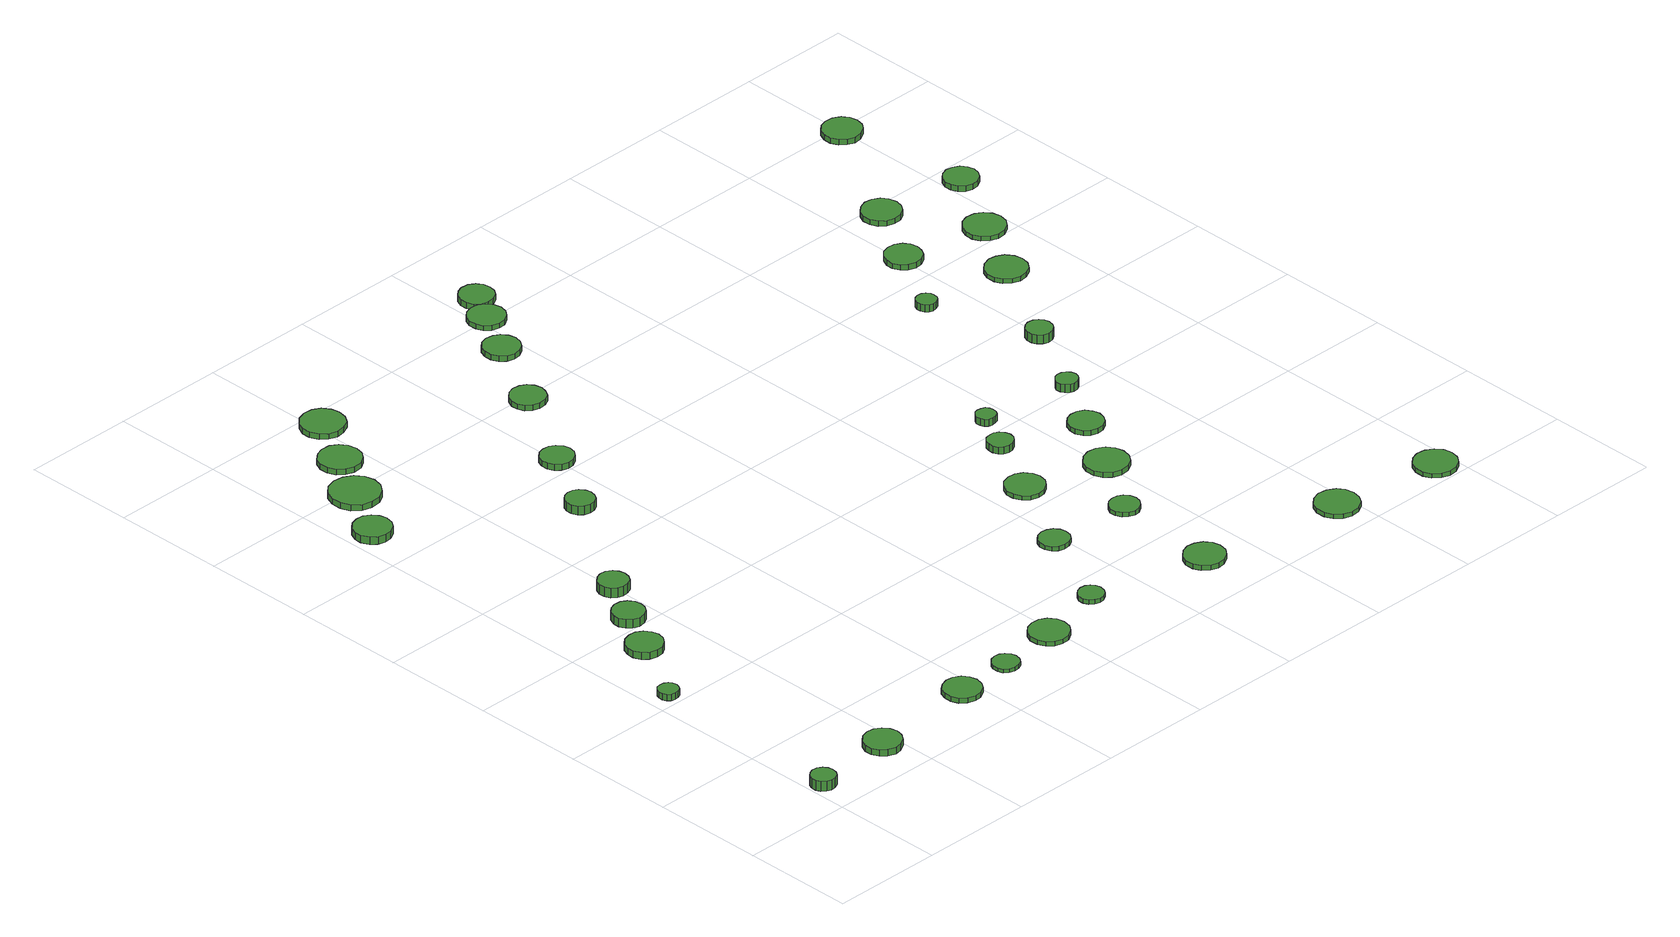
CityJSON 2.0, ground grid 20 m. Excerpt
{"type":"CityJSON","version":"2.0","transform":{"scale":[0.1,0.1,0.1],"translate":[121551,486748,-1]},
"CityObjects":{
"tree1":{"type":"SolitaryVegetationObject","attributes":{"function":"something"},"geometry":[{"type":"MultiSurface","lod":"1","boundaries":[[[0,1,2,3,4,5,6,7,8,9,10,11,12,13,14]],[[15,16,17,18,19,20,21,22,23,24,25,26,27,28,29]],[[0,29,28,1]],[[1,28,27,2]],[[2,27,26,3]],[[3,26,25,4]],[[4,25,24,5]],[[5,24,23,6]],[[6,23,22,7]],[[7,22,21,8]],[[8,21,20,9]],[[9,20,19,10]],[[10,19,18,11]],[[11,18,17,12]],[[12,17,16,13]],[[13,16,15,14]],[[14,15,29,0]]]}]},
"tree2":{"type":"SolitaryVegetationObject","attributes":{"function":"something"},"geometry":[{"type":"MultiSurface","lod":"1","boundaries":[[[30,31,32,33,34,35,36,37,38,39,40,41,42,43,44]],[[45,46,47,48,49,50,51,52,53,54,55,56,57,58,59]],[[30,59,58,31]],[[31,58,57,32]],[[32,57,56,33]],[[33,56,55,34]],[[34,55,54,35]],[[35,54,53,36]],[[36,53,52,37]],[[37,52,51,38]],[[38,51,50,39]],[[39,50,49,40]],[[40,49,48,41]],[[41,48,47,42]],[[42,47,46,43]],[[43,46,45,44]],[[44,45,59,30]]]}]},
"tree3":{"type":"SolitaryVegetationObject","attributes":{"function":"something"},"geometry":[{"type":"MultiSurface","lod":"1","boundaries":[[[60,61,62,63,64,65,66,67,68,69,70,71,72,73,74]],[[75,76,77,78,79,80,81,82,83,84,85,86,87,88,89]],[[60,89,88,61]],[[61,88,87,62]],[[62,87,86,63]],[[63,86,85,64]],[[64,85,84,65]],[[65,84,83,66]],[[66,83,82,67]],[[67,82,81,68]],[[68,81,80,69]],[[69,80,79,70]],[[70,79,78,71]],[[71,78,77,72]],[[72,77,76,73]],[[73,76,75,74]],[[74,75,89,60]]]}]},
"tree4":{"type":"SolitaryVegetationObject","attributes":{"function":"something"},"geometry":[{"type":"MultiSurface","lod":"1","boundaries":[[[90,91,92,93,94,95,96,97,98,99,100,101,102,103,104]],[[105,106,107,108,109,110,111,112,113,114,115,116,117,118,119]],[[90,119,118,91]],[[91,118,117,92]],[[92,117,116,93]],[[93,116,115,94]],[[94,115,114,95]],[[95,114,113,96]],[[96,113,112,97]],[[97,112,111,98]],[[98,111,110,99]],[[99,110,109,100]],[[100,109,108,101]],[[101,108,107,102]],[[102,107,106,103]],[[103,106,105,104]],[[104,105,119,90]]]}]},
"tree5":{"type":"SolitaryVegetationObject","attributes":{"function":"something"},"geometry":[{"type":"MultiSurface","lod":"1","boundaries":[[[120,121,122,123,124,125,126,127,128,129,130,131,132,133,134]],[[135,136,137,138,139,140,141,142,143,144,145,146,147,148,149]],[[120,149,148,121]],[[121,148,147,122]],[[122,147,146,123]],[[123,146,145,124]],[[124,145,144,125]],[[125,144,143,126]],[[126,143,142,127]],[[127,142,141,128]],[[128,141,140,129]],[[129,140,139,130]],[[130,139,138,131]],[[131,138,137,132]],[[132,137,136,133]],[[133,136,135,134]],[[134,135,149,120]]]}]},
"tree6":{"type":"SolitaryVegetationObject","attributes":{"function":"something"},"geometry":[{"type":"MultiSurface","lod":"1","boundaries":[[[150,151,152,153,154,155,156,157,158,159,160,161,162,163,164]],[[165,166,167,168,169,170,171,172,173,174,175,176,177,178,179]],[[150,179,178,151]],[[151,178,177,152]],[[152,177,176,153]],[[153,176,175,154]],[[154,175,174,155]],[[155,174,173,156]],[[156,173,172,157]],[[157,172,171,158]],[[158,171,170,159]],[[159,170,169,160]],[[160,169,168,161]],[[161,168,167,162]],[[162,167,166,163]],[[163,166,165,164]],[[164,165,179,150]]]}]},
"tree7":{"type":"SolitaryVegetationObject","attributes":{"function":"something"},"geometry":[{"type":"MultiSurface","lod":"1","boundaries":[[[180,181,182,183,184,185,186,187,188,189,190,191,192,193,194]],[[195,196,197,198,199,200,201,202,203,204,205,206,207,208,209]],[[180,209,208,181]],[[181,208,207,182]],[[182,207,206,183]],[[183,206,205,184]],[[184,205,204,185]],[[185,204,203,186]],[[186,203,202,187]],[[187,202,201,188]],[[188,201,200,189]],[[189,200,199,190]],[[190,199,198,191]],[[191,198,197,192]],[[192,197,196,193]],[[193,196,195,194]],[[194,195,209,180]]]}]},
"tree8":{"type":"SolitaryVegetationObject","attributes":{"function":"something"},"geometry":[{"type":"MultiSurface","lod":"1","boundaries":[[[210,211,212,213,214,215,216,217,218,219,220,221,222,223,224]],[[225,226,227,228,229,230,231,232,233,234,235,236,237,238,239]],[[210,239,238,211]],[[211,238,237,212]],[[212,237,236,213]],[[213,236,235,214]],[[214,235,234,215]],[[215,234,233,216]],[[216,233,232,217]],[[217,232,231,218]],[[218,231,230,219]],[[219,230,229,220]],[[220,229,228,221]],[[221,228,227,222]],[[222,227,226,223]],[[223,226,225,224]],[[224,225,239,210]]]}]},
"tree9":{"type":"SolitaryVegetationObject","attributes":{"function":"something"},"geometry":[{"type":"MultiSurface","lod":"1","boundaries":[[[240,241,242,243,244,245,246,247,248,249,250,251,252,253,254]],[[255,256,257,258,259,260,261,262,263,264,265,266,267,268,269]],[[240,269,268,241]],[[241,268,267,242]],[[242,267,266,243]],[[243,266,265,244]],[[244,265,264,245]],[[245,264,263,246]],[[246,263,262,247]],[[247,262,261,248]],[[248,261,260,249]],[[249,260,259,250]],[[250,259,258,251]],[[251,258,257,252]],[[252,257,256,253]],[[253,256,255,254]],[[254,255,269,240]]]}]},
"tree10":{"type":"SolitaryVegetationObject","attributes":{"function":"something"},"geometry":[{"type":"MultiSurface","lod":"1","boundaries":[[[270,271,272,273,274,275,276,277,278,279,280,281,282,283,284]],[[285,286,287,288,289,290,291,292,293,294,295,296,297,298,299]],[[270,299,298,271]],[[271,298,297,272]],[[272,297,296,273]],[[273,296,295,274]],[[274,295,294,275]],[[275,294,293,276]],[[276,293,292,277]],[[277,292,291,278]],[[278,291,290,279]],[[279,290,289,280]],[[280,289,288,281]],[[281,288,287,282]],[[282,287,286,283]],[[283,286,285,284]],[[284,285,299,270]]]}]},
"tree11":{"type":"SolitaryVegetationObject","attributes":{"function":"something"},"geometry":[{"type":"MultiSurface","lod":"1","boundaries":[[[300,301,302,303,304,305,306,307,308,309,310,311,312,313,314]],[[315,316,317,318,319,320,321,322,323,324,325,326,327,328,329]],[[300,329,328,301]],[[301,328,327,302]],[[302,327,326,303]],[[303,326,325,304]],[[304,325,324,305]],[[305,324,323,306]],[[306,323,322,307]],[[307,322,321,308]],[[308,321,320,309]],[[309,320,319,310]],[[310,319,318,311]],[[311,318,317,312]],[[312,317,316,313]],[[313,316,315,314]],[[314,315,329,300]]]}]},
"tree12":{"type":"SolitaryVegetationObject","attributes":{"function":"something"},"geometry":[{"type":"MultiSurface","lod":"1","boundaries":[[[330,331,332,333,334,335,336,337,338,339,340,341,342,343,344]],[[345,346,347,348,349,350,351,352,353,354,355,356,357,358,359]],[[330,359,358,331]],[[331,358,357,332]],[[332,357,356,333]],[[333,356,355,334]],[[334,355,354,335]],[[335,354,353,336]],[[336,353,352,337]],[[337,352,351,338]],[[338,351,350,339]],[[339,350,349,340]],[[340,349,348,341]],[[341,348,347,342]],[[342,347,346,343]],[[343,346,345,344]],[[344,345,359,330]]]}]},
"tree13":{"type":"SolitaryVegetationObject","attributes":{"function":"something"},"geometry":[{"type":"MultiSurface","lod":"1","boundaries":[[[360,361,362,363,364,365,366,367,368,369,370,371,372,373,374]],[[375,376,377,378,379,380,381,382,383,384,385,386,387,388,389]],[[360,389,388,361]],[[361,388,387,362]],[[362,387,386,363]],[[363,386,385,364]],[[364,385,384,365]],[[365,384,383,366]],[[366,383,382,367]],[[367,382,381,368]],[[368,381,380,369]],[[369,380,379,370]],[[370,379,378,371]],[[371,378,377,372]],[[372,377,376,373]],[[373,376,375,374]],[[374,375,389,360]]]}]},
"tree14":{"type":"SolitaryVegetationObject","attributes":{"function":"something"},"geometry":[{"type":"MultiSurface","lod":"1","boundaries":[[[390,391,392,393,394,395,396,397,398,399,400,401,402,403,404]],[[405,406,407,408,409,410,411,412,413,414,415,416,417,418,419]],[[390,419,418,391]],[[391,418,417,392]],[[392,417,416,393]],[[393,416,415,394]],[[394,415,414,395]],[[395,414,413,396]],[[396,413,412,397]],[[397,412,411,398]],[[398,411,410,399]],[[399,410,409,400]],[[400,409,408,401]],[[401,408,407,402]],[[402,407,406,403]],[[403,406,405,404]],[[404,405,419,390]]]}]},
"tree15":{"type":"SolitaryVegetationObject","attributes":{"function":"something"},"geometry":[{"type":"MultiSurface","lod":"1","boundaries":[[[420,421,422,423,424,425,426,427,428,429,430,431,432,433,434]],[[435,436,437,438,439,440,441,442,443,444,445,446,447,448,449]],[[420,449,448,421]],[[421,448,447,422]],[[422,447,446,423]],[[423,446,445,424]],[[424,445,444,425]],[[425,444,443,426]],[[426,443,442,427]],[[427,442,441,428]],[[428,441,440,429]],[[429,440,439,430]],[[430,439,438,431]],[[431,438,437,432]],[[432,437,436,433]],[[433,436,435,434]],[[434,435,449,420]]]}]},
"tree16":{"type":"SolitaryVegetationObject","attributes":{"function":"something"},"geometry":[{"type":"MultiSurface","lod":"1","boundaries":[[[450,451,452,453,454,455,456,457,458,459,460,461,462,463,464]],[[465,466,467,468,469,470,471,472,473,474,475,476,477,478,479]],[[450,479,478,451]],[[451,478,477,452]],[[452,477,476,453]],[[453,476,475,454]],[[454,475,474,455]],[[455,474,473,456]],[[456,473,472,457]],[[457,472,471,458]],[[458,471,470,459]],[[459,470,469,460]],[[460,469,468,461]],[[461,468,467,462]],[[462,467,466,463]],[[463,466,465,464]],[[464,465,479,450]]]}]},
"tree17":{"type":"SolitaryVegetationObject","attributes":{"function":"something"},"geometry":[{"type":"MultiSurface","lod":"1","boundaries":[[[480,481,482,483,484,485,486,487,488,489,490,491,492,493,494]],[[495,496,497,498,499,500,501,502,503,504,505,506,507,508,509]],[[480,509,508,481]],[[481,508,507,482]],[[482,507,506,483]],[[483,506,505,484]],[[484,505,504,485]],[[485,504,503,486]],[[486,503,502,487]],[[487,502,501,488]],[[488,501,500,489]],[[489,500,499,490]],[[490,499,498,491]],[[491,498,497,492]],[[492,497,496,493]],[[493,496,495,494]],[[494,495,509,480]]]}]},
"tree18":{"type":"SolitaryVegetationObject","attributes":{"function":"something"},"geometry":[{"type":"MultiSurface","lod":"1","boundaries":[[[510,511,512,513,514,515,516,517,518,519,520,521,522,523,524]],[[525,526,527,528,529,530,531,532,533,534,535,536,537,538,539]],[[510,539,538,511]],[[511,538,537,512]],[[512,537,536,513]],[[513,536,535,514]],[[514,535,534,515]],[[515,534,533,516]],[[516,533,532,517]],[[517,532,531,518]],[[518,531,530,519]],[[519,530,529,520]],[[520,529,528,521]],[[521,528,527,522]],[[522,527,526,523]],[[523,526,525,524]],[[524,525,539,510]]]}]},
"tree19":{"type":"SolitaryVegetationObject","attributes":{"function":"something"},"geometry":[{"type":"MultiSurface","lod":"1","boundaries":[[[540,541,542,543,544,545,546,547,548,549,550,551,552,553,554]],[[555,556,557,558,559,560,561,562,563,564,565,566,567,568,569]],[[540,569,568,541]],[[541,568,567,542]],[[542,567,566,543]],[[543,566,565,544]],[[544,565,564,545]],[[545,564,563,546]],[[546,563,562,547]],[[547,562,561,548]],[[548,561,560,549]],[[549,560,559,550]],[[550,559,558,551]],[[551,558,557,552]],[[552,557,556,553]],[[553,556,555,554]],[[554,555,569,540]]]}]},
"tree20":{"type":"SolitaryVegetationObject","attributes":{"function":"something"},"geometry":[{"type":"MultiSurface","lod":"1","boundaries":[[[570,571,572,573,574,575,576,577,578,579,580,581,582,583,584]],[[585,586,587,588,589,590,591,592,593,594,595,596,597,598,599]],[[570,599,598,571]],[[571,598,597,572]],[[572,597,596,573]],[[573,596,595,574]],[[574,595,594,575]],[[575,594,593,576]],[[576,593,592,577]],[[577,592,591,578]],[[578,591,590,579]],[[579,590,589,580]],[[580,589,588,581]],[[581,588,587,582]],[[582,587,586,583]],[[583,586,585,584]],[[584,585,599,570]]]}]},
"tree21":{"type":"SolitaryVegetationObject","attributes":{"function":"something"},"geometry":[{"type":"MultiSurface","lod":"1","boundaries":[[[600,601,602,603,604,605,606,607,608,609,610,611,612,613,614]],[[615,616,617,618,619,620,621,622,623,624,625,626,627,628,629]],[[600,629,628,601]],[[601,628,627,602]],[[602,627,626,603]],[[603,626,625,604]],[[604,625,624,605]],[[605,624,623,606]],[[606,623,622,607]],[[607,622,621,608]],[[608,621,620,609]],[[609,620,619,610]],[[610,619,618,611]],[[611,618,617,612]],[[612,617,616,613]],[[613,616,615,614]],[[614,615,629,600]]]}]},
"tree22":{"type":"SolitaryVegetationObject","attributes":{"function":"something"},"geometry":[{"type":"MultiSurface","lod":"1","boundaries":[[[630,631,632,633,634,635,636,637,638,639,640,641,642,643,644]],[[645,646,647,648,649,650,651,652,653,654,655,656,657,658,659]],[[630,659,658,631]],[[631,658,657,632]],[[632,657,656,633]],[[633,656,655,634]],[[634,655,654,635]],[[635,654,653,636]],[[636,653,652,637]],[[637,652,651,638]],[[638,651,650,639]],[[639,650,649,640]],[[640,649,648,641]],[[641,648,647,642]],[[642,647,646,643]],[[643,646,645,644]],[[644,645,659,630]]]}]},
"tree23":{"type":"SolitaryVegetationObject","attributes":{"function":"something"},"geometry":[{"type":"MultiSurface","lod":"1","boundaries":[[[660,661,662,663,664,665,666,667,668,669,670,671,672,673,674]],[[675,676,677,678,679,680,681,682,683,684,685,686,687,688,689]],[[660,689,688,661]],[[661,688,687,662]],[[662,687,686,663]],[[663,686,685,664]],[[664,685,684,665]],[[665,684,683,666]],[[666,683,682,667]],[[667,682,681,668]],[[668,681,680,669]],[[669,680,679,670]],[[670,679,678,671]],[[671,678,677,672]],[[672,677,676,673]],[[673,676,675,674]],[[674,675,689,660]]]}]},
"tree24":{"type":"SolitaryVegetationObject","attributes":{"function":"something"},"geometry":[{"type":"MultiSurface","lod":"1","boundaries":[[[690,691,692,693,694,695,696,697,698,699,700,701,702,703,704]],[[705,706,707,708,709,710,711,712,713,714,715,716,717,718,719]],[[690,719,718,691]],[[691,718,717,692]],[[692,717,716,693]],[[693,716,715,694]],[[694,715,714,695]],[[695,714,713,696]],[[696,713,712,697]],[[697,712,711,698]],[[698,711,710,699]],[[699,710,709,700]],[[700,709,708,701]],[[701,708,707,702]],[[702,707,706,703]],[[703,706,705,704]],[[704,705,719,690]]]}]},
"tree25":{"type":"SolitaryVegetationObject","attributes":{"function":"something"},"geometry":[{"type":"MultiSurface","lod":"1","boundaries":[[[720,721,722,723,724,725,726,727,728,729,730,731,732,733,734]],[[735,736,737,738,739,740,741,742,743,744,745,746,747,748,749]],[[720,749,748,721]],[[721,748,747,722]],[[722,747,746,723]],[[723,746,745,724]],[[724,745,744,725]],[[725,744,743,726]],[[726,743,742,727]],[[727,742,741,728]],[[728,741,740,729]],[[729,740,739,730]],[[730,739,738,731]],[[731,738,737,732]],[[732,737,736,733]],[[733,736,735,734]],[[734,735,749,720]]]}]},
"tree26":{"type":"SolitaryVegetationObject","attributes":{"function":"something"},"geometry":[{"type":"MultiSurface","lod":"1","boundaries":[[[750,751,752,753,754,755,756,757,758,759,760,761,762,763,764]],[[765,766,767,768,769,770,771,772,773,774,775,776,777,778,779]],[[750,779,778,751]],[[751,778,777,752]],[[752,777,776,753]],[[753,776,775,754]],[[754,775,774,755]],[[755,774,773,756]],[[756,773,772,757]],[[757,772,771,758]],[[758,771,770,759]],[[759,770,769,760]],[[760,769,768,761]],[[761,768,767,762]],[[762,767,766,763]],[[763,766,765,764]],[[764,765,779,750]]]}]},
"tree27":{"type":"SolitaryVegetationObject","attributes":{"function":"something"},"geometry":[{"type":"MultiSurface","lod":"1","boundaries":[[[780,781,782,783,784,785,786,787,788,789,790,791,792,793,794]],[[795,796,797,798,799,800,801,802,803,804,805,806,807,808,809]],[[780,809,808,781]],[[781,808,807,782]],[[782,807,806,783]],[[783,806,805,784]],[[784,805,804,785]],[[785,804,803,786]],[[786,803,802,787]],[[787,802,801,788]],[[788,801,800,789]],[[789,800,799,790]],[[790,799,798,791]],[[791,798,797,792]],[[792,797,796,793]],[[793,796,795,794]],[[794,795,809,780]]]}]},
"tree28":{"type":"SolitaryVegetationObject","attributes":{"function":"something"},"geometry":[{"type":"MultiSurface","lod":"1","boundaries":[[[810,811,812,813,814,815,816,817,818,819,820,821,822,823,824]],[[825,826,827,828,829,830,831,832,833,834,835,836,837,838,839]],[[810,839,838,811]],[[811,838,837,812]],[[812,837,836,813]],[[813,836,835,814]],[[814,835,834,815]],[[815,834,833,816]],[[816,833,832,817]],[[817,832,831,818]],[[818,831,830,819]],[[819,830,829,820]],[[820,829,828,821]],[[821,828,827,822]],[[822,827,826,823]],[[823,826,825,824]],[[824,825,839,810]]]}]},
"tree29":{"type":"SolitaryVegetationObject","attributes":{"function":"something"},"geometry":[{"type":"MultiSurface","lod":"1","boundaries":[[[840,841,842,843,844,845,846,847,848,849,850,851,852,853,854]],[[855,856,857,858,859,860,861,862,863,864,865,866,867,868,869]],[[840,869,868,841]],[[841,868,867,842]],[[842,867,866,843]],[[843,866,865,844]],[[844,865,864,845]],[[845,864,863,846]],[[846,863,862,847]],[[847,862,861,848]],[[848,861,860,849]],[[849,860,859,850]],[[850,859,858,851]],[[851,858,857,852]],[[852,857,856,853]],[[853,856,855,854]],[[854,855,869,840]]]}]},
"tree30":{"type":"SolitaryVegetationObject","attributes":{"function":"something"},"geometry":[{"type":"MultiSurface","lod":"1","boundaries":[[[870,871,872,873,874,875,876,877,878,879,880,881,882,883,884]],[[885,886,887,888,889,890,891,892,893,894,895,896,897,898,899]],[[870,899,898,871]],[[871,898,897,872]],[[872,897,896,873]],[[873,896,895,874]],[[874,895,894,875]],[[875,894,893,876]],[[876,893,892,877]],[[877,892,891,878]],[[878,891,890,879]],[[879,890,889,880]],[[880,889,888,881]],[[881,888,887,882]],[[882,887,886,883]],[[883,886,885,884]],[[884,885,899,870]]]}]},
"tree31":{"type":"SolitaryVegetationObject","attributes":{"function":"something"},"geometry":[{"type":"MultiSurface","lod":"1","boundaries":[[[900,901,902,903,904,905,906,907,908,909,910,911,912,913,914]],[[915,916,917,918,919,920,921,922,923,924,925,926,927,928,929]],[[900,929,928,901]],[[901,928,927,902]],[[902,927,926,903]],[[903,926,925,904]],[[904,925,924,905]],[[905,924,923,906]],[[906,923,922,907]],[[907,922,921,908]],[[908,921,920,909]],[[909,920,919,910]],[[910,919,918,911]],[[911,918,917,912]],[[912,917,916,913]],[[913,916,915,914]],[[914,915,929,900]]]}]},
"tree32":{"type":"SolitaryVegetationObject","attributes":{"function":"something"},"geometry":[{"type":"MultiSurface","lod":"1","boundaries":[[[930,931,932,933,934,935,936,937,938,939,940,941,942,943,944]],[[945,946,947,948,949,950,951,952,953,954,955,956,957,958,959]],[[930,959,958,931]],[[931,958,957,932]],[[932,957,956,933]],[[933,956,955,934]],[[934,955,954,935]],[[935,954,953,936]],[[936,953,952,937]],[[937,952,951,938]],[[938,951,950,939]],[[939,950,949,940]],[[940,949,948,941]],[[941,948,947,942]],[[942,947,946,943]],[[943,946,945,944]],[[944,945,959,930]]]}]},
"tree33":{"type":"SolitaryVegetationObject","attributes":{"function":"something"},"geometry":[{"type":"MultiSurface","lod":"1","boundaries":[[[960,961,962,963,964,965,966,967,968,969,970,971,972,973,974]],[[975,976,977,978,979,980,981,982,983,984,985,986,987,988,989]],[[960,989,988,961]],[[961,988,987,962]],[[962,987,986,963]],[[963,986,985,964]],[[964,985,984,965]],[[965,984,983,966]],[[966,983,982,967]],[[967,982,981,968]],[[968,981,980,969]],[[969,980,979,970]],[[970,979,978,971]],[[971,978,977,972]],[[972,977,976,973]],[[973,976,975,974]],[[974,975,989,960]]]}]},
"tree34":{"type":"SolitaryVegetationObject","attributes":{"function":"something"},"geometry":[{"type":"MultiSurface","lod":"1","boundaries":[[[990,991,992,993,994,995,996,997,998,999,1000,1001,1002,1003,1004]],[[1005,1006,1007,1008,1009,1010,1011,1012,1013,1014,1015,1016,1017,1018,1019]],[[990,1019,1018,991]],[[991,1018,1017,992]],[[992,1017,1016,993]],[[993,1016,1015,994]],[[994,1015,1014,995]],[[995,1014,1013,996]],[[996,1013,1012,997]],[[997,1012,1011,998]],[[998,1011,1010,999]],[[999,1010,1009,1000]],[[1000,1009,1008,1001]],[[1001,1008,1007,1002]],[[1002,1007,1006,1003]],[[1003,1006,1005,1004]],[[1004,1005,1019,990]]]}]},
"tree35":{"type":"SolitaryVegetationObject","attributes":{"function":"something"},"geometry":[{"type":"MultiSurface","lod":"1","boundaries":[[[1020,1021,1022,1023,1024,1025,1026,1027,1028,1029,1030,1031,1032,1033,1034]],[[1035,1036,1037,1038,1039,1040,1041,1042,1043,1044,1045,1046,1047,1048,1049]],[[1020,1049,1048,1021]],[[1021,1048,1047,1022]],[[1022,1047,1046,1023]],[[1023,1046,1045,1024]],[[1024,1045,1044,1025]],[[1025,1044,1043,1026]],[[1026,1043,1042,1027]],[[1027,1042,1041,1028]],[[1028,1041,1040,1029]],[[1029,1040,1039,1030]],[[1030,1039,1038,1031]],[[1031,1038,1037,1032]],[[1032,1037,1036,1033]],[[1033,1036,1035,1034]],[[1034,1035,1049,1020]]]}]},
"tree36":{"type":"SolitaryVegetationObject","attributes":{"function":"something"},"geometry":[{"type":"MultiSurface","lod":"1","boundaries":[[[1050,1051,1052,1053,1054,1055,1056,1057,1058,1059,1060,1061,1062,1063,1064]],[[1065,1066,1067,1068,1069,1070,1071,1072,1073,1074,1075,1076,1077,1078,1079]],[[1050,1079,1078,1051]],[[1051,1078,1077,1052]],[[1052,1077,1076,1053]],[[1053,1076,1075,1054]],[[1054,1075,1074,1055]],[[1055,1074,1073,1056]],[[1056,1073,1072,1057]],[[1057,1072,1071,1058]],[[1058,1071,1070,1059]],[[1059,1070,1069,1060]],[[1060,1069,1068,1061]],[[1061,1068,1067,1062]],[[1062,1067,1066,1063]],[[1063,1066,1065,1064]],[[1064,1065,1079,1050]]]}]},
"tree37":{"type":"SolitaryVegetationObject","attributes":{"function":"something"},"geometry":[{"type":"MultiSurface","lod":"1","boundaries":[[[1080,1081,1082,1083,1084,1085,1086,1087,1088,1089,1090,1091,1092,1093,1094]],[[1095,1096,1097,1098,1099,1100,1101,1102,1103,1104,1105,1106,1107,1108,1109]],[[1080,1109,1108,1081]],[[1081,1108,1107,1082]],[[1082,1107,1106,1083]],[[1083,1106,1105,1084]],[[1084,1105,1104,1085]],[[1085,1104,1103,1086]],[[1086,1103,1102,1087]],[[1087,1102,1101,1088]],[[1088,1101,1100,1089]],[[1089,1100,1099,1090]],[[1090,1099,1098,1091]],[[1091,1098,1097,1092]],[[1092,1097,1096,1093]],[[1093,1096,1095,1094]],[[1094,1095,1109,1080]]]}]},
"tree38":{"type":"SolitaryVegetationObject","attributes":{"function":"something"}},
"tree39":{"type":"SolitaryVegetationObject","attributes":{"function":"something"},"geometry":[{"type":"MultiSurface","lod":"1","boundaries":[[[1110,1111,1112,1113,1114,1115,1116,1117,1118,1119,1120,1121,1122,1123,1124]],[[1125,1126,1127,1128,1129,1130,1131,1132,1133,1134,1135,1136,1137,1138,1139]],[[1110,1139,1138,1111]],[[1111,1138,1137,1112]],[[1112,1137,1136,1113]],[[1113,1136,1135,1114]],[[1114,1135,1134,1115]],[[1115,1134,1133,1116]],[[1116,1133,1132,1117]],[[1117,1132,1131,1118]],[[1118,1131,1130,1119]],[[1119,1130,1129,1120]],[[1120,1129,1128,1121]],[[1121,1128,1127,1122]],[[1122,1127,1126,1123]],[[1123,1126,1125,1124]],[[1124,1125,1139,1110]]]}]},
"tree40":{"type":"SolitaryVegetationObject","attributes":{"function":"something"},"geometry":[{"type":"MultiSurface","lod":"1","boundaries":[[[1140,1141,1142,1143,1144,1145,1146,1147,1148,1149,1150,1151,1152,1153,1154]],[[1155,1156,1157,1158,1159,1160,1161,1162,1163,1164,1165,1166,1167,1168,1169]],[[1140,1169,1168,1141]],[[1141,1168,1167,1142]],[[1142,1167,1166,1143]],[[1143,1166,1165,1144]],[[1144,1165,1164,1145]],[[1145,1164,1163,1146]],[[1146,1163,1162,1147]],[[1147,1162,1161,1148]],[[1148,1161,1160,1149]],[[1149,1160,1159,1150]],[[1150,1159,1158,1151]],[[1151,1158,1157,1152]],[[1152,1157,1156,1153]],[[1153,1156,1155,1154]],[[1154,1155,1169,1140]]]}]}
},
"vertices":[
[48,67,25],[46,76,25],[41,83,25],[33,88,25],[24,89,25],[16,86,25],[9,80,25],[5,72,25],[5,63,25],[9,55,25],[16,49,25],[24,46,25],[33,47,25],[41,51,25],[46,58,25],[46,58,7],[41,51,7],[33,47,7],[24,46,7],[16,49,7],[9,55,7],[5,63,7],[5,72,7],[9,80,7],[16,86,7],[24,89,7],[33,88,7],[41,83,7],[46,76,7],[48,67,7],
[57,424,19],[55,432,19],[51,437,19],[45,441,19],[37,442,19],[30,440,19],[25,435,19],[22,428,19],[22,421,19],[25,414,19],[30,409,19],[37,407,19],[45,408,19],[51,411,19],[55,417,19],[55,417,7],[51,411,7],[45,408,7],[37,407,7],[30,409,7],[25,414,7],[22,421,7],[22,428,7],[25,435,7],[30,440,7],[37,442,7],[45,441,7],[51,437,7],[55,432,7],[57,424,7],
[206,81,19],[203,94,19],[195,105,19],[183,112,19],[170,113,19],[157,109,19],[147,100,19],[141,88,19],[141,74,19],[147,62,19],[157,53,19],[170,48,19],[183,50,19],[195,57,19],[203,68,19],[203,68,7],[195,57,7],[183,50,7],[170,48,7],[157,53,7],[147,62,7],[141,74,7],[141,88,7],[147,100,7],[157,109,7],[170,113,7],[183,112,7],[195,105,7],[203,94,7],[206,81,7],
[140,546,20],[137,559,20],[129,570,20],[118,577,20],[105,578,20],[92,574,20],[82,565,20],[77,553,20],[77,540,20],[82,528,20],[92,519,20],[105,515,20],[118,516,20],[129,523,20],[137,533,20],[137,533,7],[129,523,7],[118,516,7],[105,515,7],[92,519,7],[82,528,7],[77,540,7],[77,553,7],[82,565,7],[92,574,7],[105,578,7],[118,577,7],[129,570,7],[137,559,7],[140,546,7],
[180,626,23],[178,637,23],[171,647,23],[161,653,23],[149,654,23],[138,650,23],[130,643,23],[125,632,23],[125,620,23],[130,610,23],[138,602,23],[149,598,23],[161,600,23],[171,605,23],[178,615,23],[178,615,7],[171,605,7],[161,600,7],[149,598,7],[138,602,7],[130,610,7],[125,620,7],[125,632,7],[130,643,7],[138,650,7],[149,654,7],[161,653,7],[171,647,7],[178,637,7],[180,626,7],
[77,1089,21],[74,1102,21],[66,1113,21],[54,1120,21],[41,1121,21],[28,1117,21],[18,1108,21],[12,1095,21],[12,1082,21],[18,1069,21],[28,1060,21],[41,1056,21],[54,1057,21],[66,1064,21],[74,1075,21],[74,1075,7],[66,1064,7],[54,1057,7],[41,1056,7],[28,1060,7],[18,1069,7],[12,1082,7],[12,1095,7],[18,1108,7],[28,1117,7],[41,1121,7],[54,1120,7],[66,1113,7],[74,1102,7],[77,1089,7],
[405,102,16],[402,115,16],[394,126,16],[382,133,16],[369,134,16],[356,130,16],[345,121,16],[340,109,16],[340,95,16],[345,82,16],[356,73,16],[369,69,16],[382,70,16],[394,77,16],[402,88,16],[402,88,7],[394,77,7],[382,70,7],[369,69,7],[356,73,7],[345,82,7],[340,95,7],[340,109,7],[345,121,7],[356,130,7],[369,134,7],[382,133,7],[394,126,7],[402,115,7],[405,102,7],
[223,705,25],[221,715,25],[215,724,25],[205,730,25],[194,731,25],[184,727,25],[176,720,25],[171,710,25],[171,699,25],[176,689,25],[184,682,25],[194,679,25],[205,680,25],[215,685,25],[221,694,25],[221,694,7],[215,685,7],[205,680,7],[194,679,7],[184,682,7],[176,689,7],[171,699,7],[171,710,7],[176,720,7],[184,727,7],[194,731,7],[205,730,7],[215,724,7],[221,715,7],[223,705,7],
[146,1185,18],[142,1203,18],[131,1217,18],[116,1226,18],[98,1228,18],[80,1223,18],[67,1211,18],[60,1194,18],[60,1176,18],[67,1159,18],[80,1147,18],[98,1142,18],[116,1144,18],[131,1153,18],[142,1167,18],[142,1167,7],[131,1153,7],[116,1144,7],[98,1142,7],[80,1147,7],[67,1159,7],[60,1176,7],[60,1194,7],[67,1211,7],[80,1223,7],[98,1228,7],[116,1226,7],[131,1217,7],[142,1203,7],[146,1185,7],
[500,109,14],[498,118,14],[492,126,14],[484,131,14],[474,132,14],[465,129,14],[457,122,14],[454,114,14],[454,104,14],[457,95,14],[465,89,14],[474,86,14],[484,87,14],[492,91,14],[498,99,14],[498,99,7],[492,91,7],[484,87,7],[474,86,7],[465,89,7],[457,95,7],[454,104,7],[454,114,7],[457,122,7],[465,129,7],[474,132,7],[484,131,7],[492,126,7],[498,118,7],[500,109,7],
[192,1271,17],[189,1286,17],[180,1299,17],[167,1307,17],[151,1308,17],[137,1303,17],[125,1293,17],[119,1279,17],[119,1264,17],[125,1250,17],[137,1240,17],[151,1235,17],[167,1236,17],[180,1244,17],[189,1256,17],[189,1256,7],[180,1244,7],[167,1236,7],[151,1235,7],[137,1240,7],[125,1250,7],[119,1264,7],[119,1279,7],[125,1293,7],[137,1303,7],[151,1308,7],[167,1307,7],[180,1299,7],[189,1286,7],[192,1271,7],
[356,912,23],[354,922,23],[348,931,23],[339,936,23],[329,937,23],[319,934,23],[311,927,23],[307,917,23],[307,907,23],[311,897,23],[319,890,23],[329,887,23],[339,888,23],[348,893,23],[354,902,23],[354,902,7],[348,893,7],[339,888,7],[329,887,7],[319,890,7],[311,897,7],[307,907,7],[307,917,7],[311,927,7],[319,934,7],[329,937,7],[339,936,7],[348,931,7],[354,922,7],[356,912,7],
[248,1365,17],[245,1380,17],[236,1393,17],[222,1401,17],[206,1402,17],[191,1397,17],[180,1387,17],[173,1372,17],[173,1357,17],[180,1342,17],[191,1332,17],[206,1327,17],[222,1329,17],[236,1336,17],[245,1349,17],[245,1349,7],[236,1336,7],[222,1329,7],[206,1327,7],[191,1332,7],[180,1342,7],[173,1357,7],[173,1372,7],[180,1387,7],[191,1397,7],[206,1402,7],[222,1401,7],[236,1393,7],[245,1380,7],[248,1365,7],
[623,124,15],[620,138,15],[611,150,15],[599,157,15],[584,158,15],[571,154,15],[560,144,15],[554,131,15],[554,116,15],[560,103,15],[571,93,15],[584,89,15],[599,90,15],[611,98,15],[620,109,15],[620,109,7],[611,98,7],[599,90,7],[584,89,7],[571,93,7],[560,103,7],[554,116,7],[554,131,7],[560,144,7],[571,154,7],[584,158,7],[599,157,7],[611,150,7],[620,138,7],[623,124,7],
[429,1032,18],[427,1043,18],[419,1053,18],[409,1059,18],[397,1060,18],[386,1057,18],[377,1049,18],[372,1038,18],[372,1026,18],[377,1015,18],[386,1007,18],[397,1003,18],[409,1004,18],[419,1010,18],[427,1020,18],[427,1020,7],[419,1010,7],[409,1004,7],[397,1003,7],[386,1007,7],[377,1015,7],[372,1026,7],[372,1038,7],[377,1049,7],[386,1057,7],[397,1060,7],[409,1059,7],[419,1053,7],[427,1043,7],[429,1032,7],
[735,154,15],[733,163,15],[728,171,15],[720,175,15],[711,176,15],[702,173,15],[695,167,15],[691,159,15],[691,149,15],[695,141,15],[702,135,15],[711,132,15],[720,133,15],[728,137,15],[733,145,15],[733,145,7],[728,137,7],[720,133,7],[711,132,7],[702,135,7],[695,141,7],[691,149,7],[691,159,7],[695,167,7],[702,173,7],[711,176,7],[720,175,7],[728,171,7],[733,163,7],[735,154,7],
[524,1189,17],[521,1202,17],[514,1212,17],[503,1218,17],[490,1220,17],[478,1216,17],[468,1207,17],[463,1195,17],[463,1183,17],[468,1171,17],[478,1163,17],[490,1159,17],[503,1160,17],[514,1166,17],[521,1177,17],[521,1177,7],[514,1166,7],[503,1160,7],[490,1159,7],[478,1163,7],[468,1171,7],[463,1183,7],[463,1195,7],[468,1207,7],[478,1216,7],[490,1220,7],[503,1218,7],[514,1212,7],[521,1202,7],[524,1189,7],
[812,308,15],[810,319,15],[803,328,15],[794,333,15],[783,335,15],[772,331,15],[764,324,15],[759,314,15],[759,303,15],[764,292,15],[772,285,15],[783,282,15],[794,283,15],[803,288,15],[810,297,15],[810,297,7],[803,288,7],[794,283,7],[783,282,7],[772,285,7],[764,292,7],[759,303,7],[759,314,7],[764,324,7],[772,331,7],[783,335,7],[794,333,7],[803,328,7],[810,319,7],[812,308,7],
[954,106,16],[951,120,16],[942,132,16],[929,139,16],[915,141,16],[901,136,16],[890,126,16],[884,113,16],[884,98,16],[890,85,16],[901,75,16],[915,71,16],[929,72,16],[942,80,16],[951,91,16],[951,91,7],[942,80,7],[929,72,7],[915,71,7],[901,75,7],[890,85,7],[884,98,7],[884,113,7],[890,126,7],[901,136,7],[915,141,7],[929,139,7],[942,132,7],[951,120,7],[954,106,7],
[599,1321,17],[596,1334,17],[588,1345,17],[577,1351,17],[564,1353,17],[551,1349,17],[541,1340,17],[536,1328,17],[536,1314,17],[541,1302,17],[551,1293,17],[564,1289,17],[577,1291,17],[588,1297,17],[596,1308,17],[596,1308,7],[588,1297,7],[577,1291,7],[564,1289,7],[551,1293,7],[541,1302,7],[536,1314,7],[536,1328,7],[541,1340,7],[551,1349,7],[564,1353,7],[577,1351,7],[588,1345,7],[596,1334,7],[599,1321,7],
[898,451,15],[895,465,15],[886,477,15],[874,484,15],[860,485,15],[846,481,15],[836,471,15],[830,458,15],[830,444,15],[836,431,15],[846,421,15],[860,417,15],[874,418,15],[886,426,15],[895,437,15],[895,437,7],[886,426,7],[874,418,7],[860,417,7],[846,421,7],[836,431,7],[830,444,7],[830,458,7],[836,471,7],[846,481,7],[860,485,7],[874,484,7],[886,477,7],[895,465,7],[898,451,7],
[960,299,15],[958,310,15],[951,319,15],[942,324,15],[931,325,15],[921,322,15],[913,315,15],[908,305,15],[908,294,15],[913,284,15],[921,277,15],[931,273,15],[942,274,15],[951,280,15],[958,289,15],[958,289,7],[951,280,7],[942,274,7],[931,273,7],[921,277,7],[913,284,7],[908,294,7],[908,305,7],[913,315,7],[921,322,7],[931,325,7],[942,324,7],[951,319,7],[958,310,7],[960,299,7],
[647,1402,16],[644,1415,16],[636,1426,16],[624,1433,16],[611,1434,16],[598,1430,16],[588,1421,16],[583,1409,16],[583,1395,16],[588,1383,16],[598,1374,16],[611,1370,16],[624,1371,16],[636,1378,16],[644,1389,16],[644,1389,7],[636,1378,7],[624,1371,7],[611,1370,7],[598,1374,7],[588,1383,7],[583,1395,7],[583,1409,7],[588,1421,7],[598,1430,7],[611,1434,7],[624,1433,7],[636,1426,7],[644,1415,7],[647,1402,7],
[675,1455,17],[673,1467,17],[666,1477,17],[655,1484,17],[642,1485,17],[631,1481,17],[621,1473,17],[616,1461,17],[616,1449,17],[621,1437,17],[631,1429,17],[642,1425,17],[655,1427,17],[666,1433,17],[673,1443,17],[673,1443,6],[666,1433,6],[655,1427,6],[642,1425,6],[631,1429,6],[621,1437,6],[616,1449,6],[616,1461,6],[621,1473,6],[631,1481,6],[642,1485,6],[655,1484,6],[666,1477,6],[673,1467,6],[675,1455,6],
[946,565,20],[944,574,20],[938,582,20],[930,587,20],[921,587,20],[912,585,20],[905,578,20],[902,570,20],[902,561,20],[905,552,20],[912,546,20],[921,543,20],[930,544,20],[938,549,20],[944,556,20],[944,556,7],[938,549,7],[930,544,7],[921,543,7],[912,546,7],[905,552,7],[902,561,7],[902,570,7],[905,578,7],[912,585,7],[921,587,7],[930,587,7],[938,582,7],[944,574,7],[946,565,7],
[1042,409,16],[1039,424,16],[1030,437,16],[1016,445,16],[1000,447,16],[985,442,16],[973,431,16],[967,417,16],[967,401,16],[973,387,16],[985,376,16],[1000,371,16],[1016,373,16],[1030,381,16],[1039,393,16],[1039,393,7],[1030,381,7],[1016,373,7],[1000,371,7],[985,376,7],[973,387,7],[967,401,7],[967,417,7],[973,431,7],[985,442,7],[1000,447,7],[1016,445,7],[1030,437,7],[1039,424,7],[1042,409,7],
[977,634,21],[976,641,21],[972,647,21],[965,650,21],[958,651,21],[951,649,21],[946,644,21],[943,638,21],[943,630,21],[946,624,21],[951,619,21],[958,617,21],[965,618,21],[972,621,21],[976,627,21],[976,627,8],[972,621,8],[965,618,8],[958,617,8],[951,619,8],[946,624,8],[943,630,8],[943,638,8],[946,644,8],[951,649,8],[958,651,8],[965,650,8],[972,647,8],[976,641,8],[977,634,8],
[1212,65,16],[1209,81,16],[1200,93,16],[1186,101,16],[1170,103,16],[1155,98,16],[1143,87,16],[1137,73,16],[1137,57,16],[1143,43,16],[1155,32,16],[1170,27,16],[1186,29,16],[1200,37,16],[1209,50,16],[1209,50,8],[1200,37,8],[1186,29,8],[1170,27,8],[1155,32,8],[1143,43,8],[1137,57,8],[1137,73,8],[1143,87,8],[1155,98,8],[1170,103,8],[1186,101,8],[1200,93,8],[1209,81,8],[1212,65,8],
[1092,512,17],[1089,524,17],[1082,535,17],[1071,541,17],[1058,542,17],[1046,538,17],[1037,530,17],[1032,518,17],[1032,506,17],[1037,494,17],[1046,486,17],[1058,482,17],[1071,483,17],[1082,490,17],[1089,500,17],[1089,500,8],[1082,490,8],[1071,483,8],[1058,482,8],[1046,486,8],[1037,494,8],[1032,506,8],[1032,518,8],[1037,530,8],[1046,538,8],[1058,542,8],[1071,541,8],[1082,535,8],[1089,524,8],[1092,512,8],
[1141,614,23],[1139,622,23],[1134,628,23],[1127,632,23],[1119,633,23],[1112,631,23],[1106,625,23],[1102,618,23],[1102,610,23],[1106,603,23],[1112,597,23],[1119,595,23],[1127,596,23],[1134,600,23],[1139,606,23],[1139,606,8],[1134,600,8],[1127,596,8],[1119,595,8],[1112,597,8],[1106,603,8],[1102,610,8],[1102,618,8],[1106,625,8],[1112,631,8],[1119,633,8],[1127,632,8],[1134,628,8],[1139,622,8],[1141,614,8],
[1403,37,17],[1400,52,17],[1391,64,17],[1377,72,17],[1362,74,17],[1348,69,17],[1336,59,17],[1330,45,17],[1330,29,17],[1336,15,17],[1348,5,17],[1362,0,17],[1377,2,17],[1391,10,17],[1400,22,17],[1400,22,9],[1391,10,9],[1377,2,9],[1362,0,9],[1348,5,9],[1336,15,9],[1330,29,9],[1330,45,9],[1336,59,9],[1348,69,9],[1362,74,9],[1377,72,9],[1391,64,9],[1400,52,9],[1403,37,9],
[1150,938,20],[1149,945,20],[1144,951,20],[1138,955,20],[1130,956,20],[1123,953,20],[1118,948,20],[1115,941,20],[1115,934,20],[1118,927,20],[1123,922,20],[1130,920,20],[1138,921,20],[1144,924,20],[1149,930,20],[1149,930,7],[1144,924,7],[1138,921,7],[1130,920,7],[1123,922,7],[1118,927,7],[1115,934,7],[1115,941,7],[1118,948,7],[1123,953,7],[1130,956,7],[1138,955,7],[1144,951,7],[1149,945,7],[1150,938,7],
[1217,748,25],[1215,758,25],[1210,765,25],[1202,770,25],[1192,771,25],[1183,768,25],[1176,762,25],[1172,753,25],[1172,743,25],[1176,735,25],[1183,728,25],[1192,725,25],[1202,726,25],[1210,731,25],[1215,739,25],[1215,739,8],[1210,731,8],[1202,726,8],[1192,725,8],[1183,728,8],[1176,735,8],[1172,743,8],[1172,753,8],[1176,762,8],[1183,768,8],[1192,771,8],[1202,770,8],[1210,765,8],[1215,758,8],[1217,748,8],
[1235,1060,17],[1232,1073,17],[1225,1083,17],[1213,1090,17],[1200,1091,17],[1187,1087,17],[1178,1078,17],[1172,1066,17],[1172,1053,17],[1178,1041,17],[1187,1032,17],[1200,1028,17],[1213,1029,17],[1225,1036,17],[1232,1047,17],[1232,1047,7],[1225,1036,7],[1213,1029,7],[1200,1028,7],[1187,1032,7],[1178,1041,7],[1172,1053,7],[1172,1066,7],[1178,1078,7],[1187,1087,7],[1200,1091,7],[1213,1090,7],[1225,1083,7],[1232,1073,7],[1235,1060,7],
[1328,919,16],[1325,933,16],[1316,946,16],[1303,953,16],[1289,955,16],[1274,950,16],[1263,940,16],[1257,926,16],[1257,911,16],[1263,898,16],[1274,888,16],[1289,883,16],[1303,885,16],[1316,892,16],[1325,904,16],[1325,904,8],[1316,892,8],[1303,885,8],[1289,883,8],[1274,888,8],[1263,898,8],[1257,911,8],[1257,926,8],[1263,940,8],[1274,950,8],[1289,955,8],[1303,953,8],[1316,946,8],[1325,933,8],[1328,919,8],
[1306,1177,16],[1303,1191,16],[1295,1202,16],[1283,1209,16],[1269,1211,16],[1255,1206,16],[1245,1197,16],[1239,1184,16],[1239,1170,16],[1245,1157,16],[1255,1148,16],[1269,1144,16],[1283,1145,16],[1295,1152,16],[1303,1163,16],[1303,1163,6],[1295,1152,6],[1283,1145,6],[1269,1144,6],[1255,1148,6],[1245,1157,6],[1239,1170,6],[1239,1184,6],[1245,1197,6],[1255,1206,6],[1269,1211,6],[1283,1209,6],[1295,1202,6],[1303,1191,6],[1306,1177,6],
[1393,1032,15],[1390,1046,15],[1381,1059,15],[1368,1066,15],[1353,1068,15],[1339,1063,15],[1328,1053,15],[1322,1039,15],[1322,1024,15],[1328,1011,15],[1339,1001,15],[1353,996,15],[1368,998,15],[1381,1005,15],[1390,1017,15],[1390,1017,7],[1381,1005,7],[1368,998,7],[1353,996,7],[1339,1001,7],[1328,1011,7],[1322,1024,7],[1322,1039,7],[1328,1053,7],[1339,1063,7],[1353,1068,7],[1368,1066,7],[1381,1059,7],[1390,1046,7],[1393,1032,7],
[1460,1157,16],[1457,1169,16],[1450,1179,16],[1439,1185,16],[1427,1187,16],[1415,1183,16],[1406,1175,16],[1401,1163,16],[1401,1151,16],[1406,1140,16],[1415,1131,16],[1427,1128,16],[1439,1129,16],[1450,1135,16],[1457,1145,16],[1457,1145,6],[1450,1135,6],[1439,1129,6],[1427,1128,6],[1415,1131,6],[1406,1140,6],[1401,1151,6],[1401,1163,6],[1406,1175,6],[1415,1183,6],[1427,1187,6],[1439,1185,6],[1450,1179,6],[1457,1169,6],[1460,1157,6],
[1431,1389,16],[1428,1403,16],[1420,1414,16],[1407,1421,16],[1393,1422,16],[1380,1418,16],[1370,1409,16],[1364,1396,16],[1364,1382,16],[1370,1369,16],[1380,1360,16],[1393,1355,16],[1407,1357,16],[1420,1364,16],[1428,1375,16],[1428,1375,6],[1420,1364,6],[1407,1357,6],[1393,1355,6],[1380,1360,6],[1370,1369,6],[1364,1382,6],[1364,1396,6],[1370,1409,6],[1380,1418,6],[1393,1422,6],[1407,1421,6],[1420,1414,6],[1428,1403,6],[1431,1389,6]
]}
